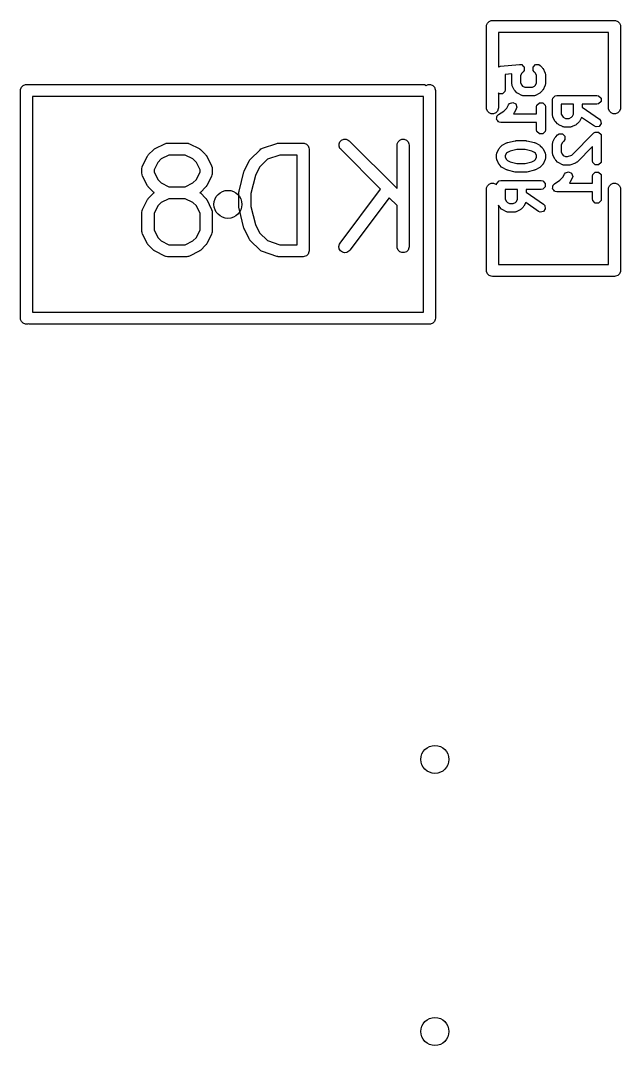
# Model space of a CAD drawing. Extents: x 0.39 to 2.96, y 0.39 to 3.78.
# Drawn here: x 1.778 to 2.073, y 0.496 to 1 of the extents above; entities that cross this region are included whole.
import ezdxf

# ---------------------------------------------------------------- set-up
doc = ezdxf.new("R2010")
doc.units = 0
doc.header["$MEASUREMENT"] = 0
doc.layers.add('BLACK', color=7, linetype='CONTINUOUS')

msp = doc.modelspace()

# ---------------------------------------------------------------- linework, layer by layer
at = {"layer": 'BLACK', "linetype": 'CONTINUOUS'}
for p, q in [((2.0071, 0.99808), (2.00754, 0.99914)), ((2.00754, 0.99914), (2.00836, 0.99996)), ((2.00836, 0.99996), (2.00942, 1.0004)), ((2.00942, 1.0004), (2.01, 1.00045)), ((2.01, 1.00045), (2.07, 1.00045)), ((2.07, 1.00045), (2.07058, 1.0004)), ((2.07058, 1.0004), (2.07164, 0.99996)), ((2.07164, 0.99996), (2.07246, 0.99914)), ((2.07246, 0.99914), (2.0729, 0.99808)), ((2.00705, 0.9975), (2.0071, 0.99808)), ((2.00705, 0.9575), (2.00705, 0.9975)), ((2.06705, 0.99455), (2.01295, 0.99455)), ((2.01295, 0.99455), (2.01295, 0.97743)), ((2.06705, 0.9575), (2.06705, 0.99455)), ((2.0729, 0.99808), (2.07295, 0.9975)), ((2.07295, 0.9975), (2.07295, 0.9575)), ((2.01398, 0.97794), (2.02336, 0.97888)), ((2.02336, 0.97888), (2.02419, 0.9788)), ((2.02419, 0.9788), (2.02428, 0.97873)), ((2.02428, 0.97873), (2.02439, 0.97873)), ((2.02439, 0.97873), (2.02491, 0.97822)), ((2.03003, 0.97756), (2.03119, 0.97873)), ((2.03119, 0.97873), (2.03284, 0.97873)), ((2.03284, 0.97873), (2.03353, 0.97826)), ((2.01295, 0.97743), (2.01317, 0.9777)), ((2.01317, 0.9777), (2.01332, 0.97774)), ((2.01332, 0.97774), (2.01337, 0.97779)), ((2.01337, 0.97779), (2.01347, 0.97779)), ((2.01347, 0.97779), (2.01398, 0.97794)), ((2.01958, 0.97418), (2.01634, 0.97386)), ((2.01634, 0.97386), (2.01634, 0.96642)), ((2.01954, 0.97393), (2.01957, 0.97403)), ((2.01954, 0.96924), (2.01954, 0.97393)), ((2.01955, 0.97408), (2.01958, 0.97418)), ((2.01957, 0.97403), (2.01955, 0.97408)), ((2.0244, 0.97453), (2.02384, 0.97342)), ((2.02384, 0.97342), (2.02384, 0.96974)), ((2.02509, 0.97522), (2.0244, 0.97453)), ((2.02491, 0.97822), (2.02547, 0.97776)), ((2.02556, 0.97592), (2.02509, 0.97522)), ((2.02547, 0.97776), (2.02548, 0.97764)), ((2.02548, 0.97764), (2.02556, 0.97756)), ((2.02556, 0.97756), (2.02556, 0.97684)), ((2.02556, 0.97684), (2.02563, 0.97612)), ((2.02563, 0.97612), (2.02556, 0.97603)), ((2.02556, 0.97603), (2.02556, 0.97592)), ((2.03003, 0.97592), (2.03003, 0.97756)), ((2.03049, 0.97522), (2.03003, 0.97592)), ((2.03118, 0.97453), (2.03049, 0.97522)), ((2.03174, 0.97342), (2.03118, 0.97453)), ((2.03174, 0.96974), (2.03174, 0.97342)), ((2.03353, 0.97826), (2.03447, 0.97732)), ((2.03447, 0.97732), (2.03466, 0.97704)), ((2.03466, 0.97704), (2.03487, 0.97676)), ((2.03487, 0.97676), (2.03581, 0.97489)), ((2.03581, 0.97489), (2.03584, 0.97478)), ((2.03584, 0.97478), (2.03588, 0.97475)), ((2.03588, 0.97475), (2.03594, 0.97441)), ((2.03594, 0.97441), (2.03603, 0.97408)), ((2.03603, 0.97408), (2.03602, 0.97403)), ((2.03602, 0.97403), (2.03604, 0.97393)), ((2.03604, 0.97393), (2.03604, 0.96924)), ((1.77854, 0.96764), (1.77936, 0.96846)), ((1.77936, 0.96846), (1.78042, 0.9689)), ((1.78042, 0.9689), (1.781, 0.96895)), ((1.781, 0.96895), (1.976, 0.96895)), ((1.976, 0.96895), (1.97658, 0.9689)), ((1.97658, 0.9689), (1.9775, 0.96851)), ((1.9775, 0.96851), (1.97842, 0.9689)), ((1.97842, 0.9689), (1.97958, 0.9689)), ((1.97958, 0.9689), (1.98064, 0.96846)), ((1.98064, 0.96846), (1.98146, 0.96764)), ((2.01957, 0.96913), (2.01954, 0.96924)), ((2.01955, 0.96908), (2.01957, 0.96913)), ((2.01964, 0.96875), (2.01955, 0.96908)), ((2.01971, 0.96841), (2.01964, 0.96875)), ((2.01974, 0.96838), (2.01971, 0.96841)), ((2.01977, 0.96827), (2.01974, 0.96838)), ((2.02071, 0.9664), (2.01977, 0.96827)), ((2.02384, 0.96974), (2.0244, 0.96863)), ((2.0244, 0.96863), (2.02484, 0.96819)), ((2.03074, 0.96819), (2.03118, 0.96863)), ((2.03118, 0.96863), (2.03174, 0.96974)), ((2.03581, 0.96827), (2.03487, 0.9664)), ((2.03584, 0.96838), (2.03581, 0.96827)), ((2.03588, 0.96841), (2.03584, 0.96838)), ((2.03594, 0.96875), (2.03588, 0.96841)), ((2.03603, 0.96908), (2.03594, 0.96875)), ((2.03604, 0.96924), (2.03602, 0.96913)), ((2.03602, 0.96913), (2.03603, 0.96908)), ((1.77805, 0.966), (1.7781, 0.96658)), ((1.77805, 0.854), (1.77805, 0.966)), ((1.7781, 0.96658), (1.77854, 0.96764)), ((1.98146, 0.96764), (1.9819, 0.96658)), ((1.9819, 0.96658), (1.98195, 0.966)), ((1.98195, 0.966), (1.98195, 0.854)), ((2.01337, 0.96444), (2.01295, 0.96485)), ((2.01295, 0.96485), (2.01295, 0.9575)), ((2.01501, 0.96444), (2.01337, 0.96444)), ((2.01618, 0.9656), (2.01501, 0.96444)), ((2.01634, 0.96642), (2.01618, 0.9656)), ((2.02092, 0.96613), (2.02071, 0.9664)), ((2.02111, 0.96584), (2.02092, 0.96613)), ((2.02205, 0.9649), (2.02111, 0.96584)), ((2.02234, 0.96471), (2.02205, 0.9649)), ((2.02261, 0.9645), (2.02234, 0.96471)), ((2.02449, 0.96356), (2.02261, 0.9645)), ((2.02459, 0.96353), (2.02449, 0.96356)), ((2.02462, 0.9635), (2.02459, 0.96353)), ((2.02496, 0.96343), (2.02462, 0.9635)), ((2.02484, 0.96819), (2.02595, 0.96763)), ((2.02529, 0.96334), (2.02496, 0.96343)), ((2.02534, 0.96335), (2.02529, 0.96334)), ((2.02545, 0.96333), (2.02534, 0.96335)), ((2.03014, 0.96333), (2.02545, 0.96333)), ((2.02595, 0.96763), (2.02963, 0.96763)), ((2.02963, 0.96763), (2.03074, 0.96819)), ((2.03024, 0.96335), (2.03014, 0.96333)), ((2.03029, 0.96334), (2.03024, 0.96335)), ((2.03062, 0.96343), (2.03029, 0.96334)), ((2.03096, 0.9635), (2.03062, 0.96343)), ((2.031, 0.96353), (2.03096, 0.9635)), ((2.0311, 0.96356), (2.031, 0.96353)), ((2.03298, 0.9645), (2.0311, 0.96356)), ((2.03325, 0.96471), (2.03298, 0.9645)), ((2.03353, 0.9649), (2.03325, 0.96471)), ((2.03447, 0.96584), (2.03353, 0.9649)), ((2.03466, 0.96613), (2.03447, 0.96584)), ((2.03487, 0.9664), (2.03466, 0.96613)), ((2.0397, 0.96224), (2.04087, 0.96341)), ((2.04087, 0.96341), (2.04169, 0.96357)), ((2.04169, 0.96357), (2.06139, 0.96357)), ((2.06139, 0.96357), (2.06221, 0.96341)), ((2.06221, 0.96341), (2.06338, 0.96224)), ((1.976, 0.96305), (1.78395, 0.96305)), ((1.78395, 0.96305), (1.78395, 0.85695)), ((1.97605, 0.96305), (1.976, 0.96305)), ((1.97605, 0.85695), (1.97605, 0.96305)), ((2.01711, 0.95738), (2.0179, 0.95894)), ((2.0179, 0.95894), (2.01841, 0.9596)), ((2.01841, 0.9596), (2.01997, 0.96012)), ((2.01997, 0.96012), (2.02144, 0.95939)), ((2.02144, 0.95939), (2.02196, 0.95783)), ((2.03174, 0.95798), (2.0319, 0.9588)), ((2.0319, 0.9588), (2.03307, 0.95996)), ((2.03307, 0.95996), (2.03471, 0.95996)), ((2.03471, 0.95996), (2.03588, 0.9588)), ((2.03588, 0.9588), (2.03604, 0.95798)), ((2.03954, 0.96142), (2.0397, 0.96224)), ((2.03954, 0.95392), (2.03954, 0.96142)), ((2.04986, 0.95927), (2.04384, 0.95927)), ((2.04384, 0.95927), (2.04384, 0.95442)), ((2.04986, 0.95442), (2.04986, 0.95927)), ((2.06139, 0.95927), (2.05416, 0.95927)), ((2.05416, 0.95927), (2.05416, 0.95785)), ((2.06221, 0.95944), (2.06139, 0.95927)), ((2.06338, 0.9606), (2.06221, 0.95944)), ((2.06338, 0.96224), (2.06338, 0.9606)), ((2.0071, 0.95692), (2.00705, 0.9575)), ((2.00754, 0.95586), (2.0071, 0.95692)), ((2.00836, 0.95504), (2.00754, 0.95586)), ((2.00942, 0.9546), (2.00836, 0.95504)), ((2.01058, 0.9546), (2.00942, 0.9546)), ((2.01164, 0.95504), (2.01058, 0.9546)), ((2.01246, 0.95586), (2.01164, 0.95504)), ((2.0122, 0.95317), (2.01236, 0.95333)), ((2.0122, 0.95255), (2.0122, 0.95317)), ((2.01236, 0.95333), (2.0124, 0.95355)), ((2.0124, 0.95355), (2.013, 0.95414)), ((2.0129, 0.95692), (2.01246, 0.95586)), ((2.01295, 0.9575), (2.0129, 0.95692)), ((2.013, 0.95414), (2.01563, 0.9559)), ((2.01563, 0.9559), (2.01711, 0.95738)), ((2.0204, 0.95458), (2.02032, 0.9545)), ((2.02032, 0.9545), (2.03174, 0.9545)), ((2.02059, 0.95487), (2.0204, 0.95458)), ((2.0208, 0.95514), (2.02059, 0.95487)), ((2.02174, 0.95702), (2.0208, 0.95514)), ((2.02196, 0.95783), (2.02174, 0.95702)), ((2.03174, 0.9545), (2.03174, 0.95798)), ((2.03604, 0.95798), (2.03604, 0.94672)), ((2.03956, 0.95381), (2.03954, 0.95392)), ((2.03955, 0.95376), (2.03956, 0.95381)), ((2.03964, 0.95343), (2.03955, 0.95376)), ((2.0397, 0.95309), (2.03964, 0.95343)), ((2.03974, 0.95306), (2.0397, 0.95309)), ((2.04384, 0.95442), (2.04439, 0.95331)), ((2.04439, 0.95331), (2.04484, 0.95287)), ((2.04886, 0.95287), (2.0493, 0.95331)), ((2.0493, 0.95331), (2.04986, 0.95442)), ((2.05416, 0.95785), (2.06262, 0.95193)), ((2.0671, 0.95692), (2.06705, 0.9575)), ((2.06754, 0.95586), (2.0671, 0.95692)), ((2.06836, 0.95504), (2.06754, 0.95586)), ((2.06942, 0.9546), (2.06836, 0.95504)), ((2.07058, 0.9546), (2.06942, 0.9546)), ((2.07164, 0.95504), (2.07058, 0.9546)), ((2.07246, 0.95586), (2.07164, 0.95504)), ((2.0729, 0.95692), (2.07246, 0.95586)), ((2.07295, 0.9575), (2.0729, 0.95692)), ((2.01208, 0.95193), (2.0122, 0.95255)), ((2.0122, 0.95175), (2.01208, 0.95193)), ((2.0122, 0.95153), (2.0122, 0.95175)), ((2.01265, 0.95108), (2.0122, 0.95153)), ((2.01299, 0.95056), (2.01265, 0.95108)), ((2.01321, 0.95052), (2.01299, 0.95056)), ((2.01337, 0.95036), (2.01321, 0.95052)), ((2.01419, 0.9502), (2.01337, 0.95036)), ((2.03174, 0.9502), (2.01419, 0.9502)), ((2.03174, 0.94672), (2.03174, 0.9502)), ((2.03977, 0.95296), (2.03974, 0.95306)), ((2.04071, 0.95108), (2.03977, 0.95296)), ((2.04092, 0.95081), (2.04071, 0.95108)), ((2.04111, 0.95052), (2.04092, 0.95081)), ((2.04205, 0.94958), (2.04111, 0.95052)), ((2.04233, 0.94939), (2.04205, 0.94958)), ((2.0426, 0.94918), (2.04233, 0.94939)), ((2.04448, 0.94824), (2.0426, 0.94918)), ((2.04458, 0.94821), (2.04448, 0.94824)), ((2.04462, 0.94818), (2.04458, 0.94821)), ((2.04496, 0.94811), (2.04462, 0.94818)), ((2.04484, 0.95287), (2.04595, 0.95231)), ((2.04529, 0.94802), (2.04496, 0.94811)), ((2.04534, 0.94804), (2.04529, 0.94802)), ((2.04544, 0.94801), (2.04534, 0.94804)), ((2.04595, 0.95231), (2.04775, 0.95231)), ((2.04775, 0.95231), (2.04886, 0.95287)), ((2.04836, 0.94804), (2.04826, 0.94801)), ((2.04841, 0.94802), (2.04836, 0.94804)), ((2.04874, 0.94811), (2.04841, 0.94802)), ((2.04908, 0.94818), (2.04874, 0.94811)), ((2.04911, 0.94821), (2.04908, 0.94818)), ((2.04922, 0.94824), (2.04911, 0.94821)), ((2.05109, 0.94918), (2.04922, 0.94824)), ((2.05137, 0.94939), (2.05109, 0.94918)), ((2.05165, 0.94958), (2.05137, 0.94939)), ((2.05259, 0.95052), (2.05165, 0.94958)), ((2.05278, 0.95081), (2.05259, 0.95052)), ((2.05299, 0.95108), (2.05278, 0.95081)), ((2.05386, 0.95281), (2.05299, 0.95108)), ((2.06016, 0.9484), (2.05386, 0.95281)), ((2.06092, 0.94807), (2.06016, 0.9484)), ((2.06255, 0.94835), (2.06092, 0.94807)), ((2.06349, 0.9497), (2.06255, 0.94835)), ((2.06262, 0.95193), (2.0632, 0.95132)), ((2.0632, 0.95132), (2.06349, 0.9497)), ((2.0319, 0.9459), (2.03174, 0.94672)), ((2.03307, 0.94474), (2.0319, 0.9459)), ((2.03471, 0.94474), (2.03307, 0.94474)), ((2.03588, 0.9459), (2.03471, 0.94474)), ((2.03604, 0.94672), (2.03588, 0.9459)), ((2.04092, 0.94296), (2.04111, 0.94324)), ((2.04111, 0.94324), (2.04205, 0.94418)), ((2.04205, 0.94418), (2.04274, 0.94465)), ((2.04274, 0.94465), (2.04439, 0.94465)), ((2.04439, 0.94465), (2.04555, 0.94348)), ((2.04826, 0.94801), (2.04544, 0.94801)), ((2.04555, 0.94348), (2.04555, 0.94184)), ((2.04897, 0.93422), (2.05987, 0.94512)), ((2.05987, 0.94512), (2.06057, 0.94558)), ((2.06057, 0.94558), (2.06221, 0.94558)), ((2.06221, 0.94558), (2.06338, 0.94442)), ((2.06338, 0.94442), (2.06354, 0.9436)), ((2.06354, 0.9436), (2.06354, 0.9314)), ((1.84416, 0.93744), (1.84892, 0.93982)), ((1.84892, 0.93982), (1.84946, 0.94002)), ((1.84946, 0.94002), (1.84956, 0.94003)), ((1.84956, 0.94003), (1.84966, 0.94007)), ((1.84966, 0.94007), (1.85024, 0.94013)), ((1.85024, 0.94013), (1.85976, 0.94013)), ((1.85976, 0.94013), (1.86034, 0.94007)), ((1.86034, 0.94007), (1.86044, 0.94003)), ((1.86044, 0.94003), (1.86054, 0.94002)), ((1.86054, 0.94002), (1.86108, 0.93982)), ((1.86108, 0.93982), (1.86584, 0.93744)), ((1.89692, 0.9376), (1.90407, 0.93998)), ((1.90407, 0.93998), (1.90435, 0.94004)), ((1.90435, 0.94004), (1.90442, 0.94007)), ((1.90442, 0.94007), (1.90453, 0.94008)), ((1.90453, 0.94008), (1.90463, 0.94011)), ((1.90463, 0.94011), (1.90471, 0.9401)), ((1.90471, 0.9401), (1.905, 0.94013)), ((1.905, 0.94013), (1.9169, 0.94013)), ((1.9169, 0.94013), (1.91748, 0.94007)), ((1.91748, 0.94007), (1.91855, 0.93963)), ((1.91855, 0.93963), (1.91936, 0.93882)), ((1.91936, 0.93882), (1.9198, 0.93775)), ((1.93463, 0.93975), (1.93507, 0.94082)), ((1.93463, 0.9386), (1.93463, 0.93975)), ((1.93507, 0.93754), (1.93463, 0.9386)), ((1.93507, 0.94082), (1.93588, 0.94163)), ((1.93588, 0.94163), (1.93695, 0.94207)), ((1.93695, 0.94207), (1.9381, 0.94207)), ((1.9381, 0.94207), (1.93916, 0.94163)), ((1.93916, 0.94163), (1.93961, 0.94126)), ((1.93961, 0.94126), (1.96314, 0.91773)), ((1.96314, 0.93918), (1.9632, 0.93975)), ((1.96314, 0.91773), (1.96314, 0.93918)), ((1.9632, 0.93975), (1.96364, 0.94082)), ((1.96364, 0.94082), (1.96445, 0.94163)), ((1.96445, 0.94163), (1.96552, 0.94207)), ((1.96552, 0.94207), (1.96667, 0.94207)), ((1.96667, 0.94207), (1.96774, 0.94163)), ((1.96774, 0.94163), (1.96855, 0.94082)), ((1.96855, 0.94082), (1.96899, 0.93975)), ((1.96899, 0.93975), (1.96905, 0.93918)), ((1.96905, 0.93918), (1.96905, 0.88918)), ((2.01361, 0.93792), (2.01455, 0.93886)), ((2.01455, 0.93886), (2.01483, 0.93905)), ((2.01483, 0.93905), (2.0151, 0.93926)), ((2.0151, 0.93926), (2.01698, 0.9402)), ((2.01698, 0.9402), (2.01721, 0.94026)), ((2.01721, 0.94026), (2.01742, 0.94036)), ((2.01742, 0.94036), (2.02117, 0.9413)), ((2.02117, 0.9413), (2.02144, 0.94132)), ((2.02144, 0.94132), (2.02169, 0.94137)), ((2.02169, 0.94137), (2.02639, 0.94137)), ((2.02639, 0.94137), (2.02664, 0.94132)), ((2.02664, 0.94132), (2.02691, 0.9413)), ((2.02691, 0.9413), (2.03066, 0.94036)), ((2.03066, 0.94036), (2.03087, 0.94026)), ((2.03087, 0.94026), (2.0311, 0.9402)), ((2.0311, 0.9402), (2.03298, 0.93926)), ((2.03298, 0.93926), (2.03325, 0.93905)), ((2.03325, 0.93905), (2.03353, 0.93886)), ((2.03353, 0.93886), (2.03447, 0.93792)), ((2.03954, 0.93985), (2.03956, 0.93995)), ((2.03954, 0.93515), (2.03954, 0.93985)), ((2.03955, 0.94), (2.03964, 0.94033)), ((2.03956, 0.93995), (2.03955, 0.94)), ((2.03964, 0.94033), (2.0397, 0.94067)), ((2.0397, 0.94067), (2.03974, 0.9407)), ((2.03974, 0.9407), (2.03977, 0.94081)), ((2.03977, 0.94081), (2.04071, 0.94268)), ((2.04071, 0.94268), (2.04092, 0.94296)), ((2.04439, 0.94045), (2.04384, 0.93934)), ((2.04384, 0.93934), (2.04384, 0.93566)), ((2.04509, 0.94114), (2.04439, 0.94045)), ((2.04555, 0.94184), (2.04509, 0.94114)), ((2.05924, 0.93841), (2.05165, 0.93082)), ((2.05924, 0.9314), (2.05924, 0.93841)), ((1.83807, 0.92897), (1.84045, 0.93373)), ((1.84045, 0.93373), (1.84061, 0.93398)), ((1.84061, 0.93398), (1.84064, 0.93405)), ((1.84064, 0.93405), (1.84071, 0.93414)), ((1.84071, 0.93414), (1.84076, 0.93422)), ((1.84076, 0.93422), (1.84082, 0.93428)), ((1.84082, 0.93428), (1.84101, 0.9345)), ((1.84101, 0.9345), (1.84339, 0.93688)), ((1.84339, 0.93688), (1.84361, 0.93707)), ((1.84361, 0.93707), (1.84367, 0.93713)), ((1.84367, 0.93713), (1.84375, 0.93718)), ((1.84375, 0.93718), (1.84384, 0.93725)), ((1.84384, 0.93725), (1.84391, 0.93728)), ((1.84391, 0.93728), (1.84416, 0.93744)), ((1.85094, 0.93422), (1.84723, 0.93237)), ((1.85906, 0.93422), (1.85094, 0.93422)), ((1.86277, 0.93237), (1.85906, 0.93422)), ((1.86584, 0.93744), (1.86609, 0.93728)), ((1.86609, 0.93728), (1.86616, 0.93725)), ((1.86616, 0.93725), (1.86625, 0.93718)), ((1.86625, 0.93718), (1.86633, 0.93713)), ((1.86633, 0.93713), (1.86639, 0.93707)), ((1.86639, 0.93707), (1.86661, 0.93688)), ((1.86661, 0.93688), (1.86899, 0.9345)), ((1.86899, 0.9345), (1.86918, 0.93428)), ((1.86918, 0.93428), (1.86924, 0.93422)), ((1.86924, 0.93422), (1.86929, 0.93414)), ((1.86929, 0.93414), (1.86936, 0.93405)), ((1.86936, 0.93405), (1.86939, 0.93398)), ((1.86939, 0.93398), (1.86955, 0.93373)), ((1.86955, 0.93373), (1.87193, 0.92897)), ((1.89101, 0.93212), (1.89577, 0.93688)), ((1.89577, 0.93688), (1.89622, 0.93725)), ((1.89622, 0.93725), (1.89631, 0.93729)), ((1.89631, 0.93729), (1.89639, 0.93736)), ((1.89639, 0.93736), (1.89692, 0.9376)), ((1.90548, 0.93422), (1.89945, 0.93221)), ((1.91395, 0.93422), (1.90548, 0.93422)), ((1.91395, 0.89013), (1.91395, 0.93422)), ((1.9198, 0.93775), (1.91986, 0.93718)), ((1.91986, 0.93718), (1.91986, 0.88718)), ((1.93544, 0.93709), (1.93507, 0.93754)), ((1.95505, 0.91747), (1.93544, 0.93709)), ((2.01204, 0.93453), (2.01206, 0.93463)), ((2.01204, 0.93265), (2.01204, 0.93453)), ((2.01205, 0.93468), (2.01214, 0.93501)), ((2.01206, 0.93463), (2.01205, 0.93468)), ((2.01214, 0.93501), (2.0122, 0.93535)), ((2.0122, 0.93535), (2.01224, 0.93538)), ((2.01224, 0.93538), (2.01227, 0.93549)), ((2.01227, 0.93549), (2.01321, 0.93736)), ((2.01321, 0.93736), (2.01342, 0.93764)), ((2.01342, 0.93764), (2.01361, 0.93792)), ((2.01689, 0.93513), (2.01634, 0.93402)), ((2.01634, 0.93402), (2.01634, 0.93316)), ((2.01634, 0.93316), (2.01689, 0.93205)), ((2.01734, 0.93557), (2.01689, 0.93513)), ((2.01869, 0.93625), (2.01734, 0.93557)), ((2.02196, 0.93707), (2.01869, 0.93625)), ((2.02612, 0.93707), (2.02196, 0.93707)), ((2.02939, 0.93625), (2.02612, 0.93707)), ((2.03074, 0.93557), (2.02939, 0.93625)), ((2.03118, 0.93513), (2.03074, 0.93557)), ((2.03174, 0.93402), (2.03118, 0.93513)), ((2.03118, 0.93205), (2.03174, 0.93316)), ((2.03174, 0.93316), (2.03174, 0.93402)), ((2.03447, 0.93792), (2.03466, 0.93764)), ((2.03466, 0.93764), (2.03487, 0.93736)), ((2.03487, 0.93736), (2.03581, 0.93549)), ((2.03581, 0.93549), (2.03584, 0.93538)), ((2.03584, 0.93538), (2.03588, 0.93535)), ((2.03588, 0.93535), (2.03594, 0.93501)), ((2.03594, 0.93501), (2.03603, 0.93468)), ((2.03603, 0.93468), (2.03602, 0.93463)), ((2.03602, 0.93463), (2.03604, 0.93453)), ((2.03604, 0.93453), (2.03604, 0.93265)), ((2.03956, 0.93505), (2.03954, 0.93515)), ((2.03955, 0.935), (2.03956, 0.93505)), ((2.03964, 0.93467), (2.03955, 0.935)), ((2.0397, 0.93433), (2.03964, 0.93467)), ((2.03974, 0.9343), (2.0397, 0.93433)), ((2.03977, 0.93419), (2.03974, 0.9343)), ((2.04071, 0.93232), (2.03977, 0.93419)), ((2.04384, 0.93566), (2.04439, 0.93455)), ((2.04439, 0.93455), (2.04484, 0.93411)), ((2.04484, 0.93411), (2.04595, 0.93355)), ((2.04595, 0.93355), (2.04697, 0.93355)), ((2.04697, 0.93355), (2.04897, 0.93422)), ((1.83776, 0.92765), (1.83782, 0.92823)), ((1.83782, 0.92823), (1.83786, 0.92833)), ((1.83786, 0.92833), (1.83787, 0.92843)), ((1.83787, 0.92843), (1.83807, 0.92897)), ((1.84552, 0.93067), (1.84367, 0.92696)), ((1.84723, 0.93237), (1.84552, 0.93067)), ((1.86448, 0.93067), (1.86277, 0.93237)), ((1.86633, 0.92696), (1.86448, 0.93067)), ((1.87193, 0.92897), (1.87213, 0.92843)), ((1.87213, 0.92843), (1.87214, 0.92833)), ((1.87214, 0.92833), (1.87218, 0.92823)), ((1.87218, 0.92823), (1.87224, 0.92765)), ((1.88807, 0.92659), (1.89045, 0.93135)), ((1.89045, 0.93135), (1.89061, 0.9316)), ((1.89061, 0.9316), (1.89064, 0.93167)), ((1.89064, 0.93167), (1.89071, 0.93175)), ((1.89071, 0.93175), (1.89076, 0.93184)), ((1.89076, 0.93184), (1.89082, 0.93189)), ((1.89082, 0.93189), (1.89101, 0.93212)), ((1.89552, 0.92828), (1.8935, 0.92424)), ((1.89945, 0.93221), (1.89552, 0.92828)), ((2.01206, 0.93254), (2.01204, 0.93265)), ((2.01205, 0.9325), (2.01206, 0.93254)), ((2.01214, 0.93217), (2.01205, 0.9325)), ((2.0122, 0.93183), (2.01214, 0.93217)), ((2.01224, 0.93179), (2.0122, 0.93183)), ((2.01227, 0.93169), (2.01224, 0.93179)), ((2.01321, 0.92981), (2.01227, 0.93169)), ((2.01342, 0.92954), (2.01321, 0.92981)), ((2.01361, 0.92925), (2.01342, 0.92954)), ((2.01455, 0.92832), (2.01361, 0.92925)), ((2.01483, 0.92812), (2.01455, 0.92832)), ((2.0151, 0.92791), (2.01483, 0.92812)), ((2.01698, 0.92697), (2.0151, 0.92791)), ((2.01689, 0.93205), (2.01734, 0.9316)), ((2.01734, 0.9316), (2.01869, 0.93093)), ((2.01869, 0.93093), (2.02196, 0.93011)), ((2.02196, 0.93011), (2.02612, 0.93011)), ((2.02612, 0.93011), (2.02939, 0.93093)), ((2.02939, 0.93093), (2.03074, 0.9316)), ((2.03074, 0.9316), (2.03118, 0.93205)), ((2.03298, 0.92791), (2.0311, 0.92697)), ((2.03325, 0.92812), (2.03298, 0.92791)), ((2.03353, 0.92832), (2.03325, 0.92812)), ((2.03447, 0.92925), (2.03353, 0.92832)), ((2.03466, 0.92954), (2.03447, 0.92925)), ((2.03487, 0.92981), (2.03466, 0.92954)), ((2.03581, 0.93169), (2.03487, 0.92981)), ((2.03584, 0.93179), (2.03581, 0.93169)), ((2.03588, 0.93183), (2.03584, 0.93179)), ((2.03594, 0.93217), (2.03588, 0.93183)), ((2.03603, 0.9325), (2.03594, 0.93217)), ((2.03604, 0.93265), (2.03602, 0.93254)), ((2.03602, 0.93254), (2.03603, 0.9325)), ((2.04092, 0.93204), (2.04071, 0.93232)), ((2.04111, 0.93176), (2.04092, 0.93204)), ((2.04205, 0.93082), (2.04111, 0.93176)), ((2.04233, 0.93063), (2.04205, 0.93082)), ((2.0426, 0.93042), (2.04233, 0.93063)), ((2.04448, 0.92948), (2.0426, 0.93042)), ((2.04458, 0.92945), (2.04448, 0.92948)), ((2.04462, 0.92942), (2.04458, 0.92945)), ((2.04496, 0.92935), (2.04462, 0.92942)), ((2.04529, 0.92926), (2.04496, 0.92935)), ((2.04534, 0.92927), (2.04529, 0.92926)), ((2.04544, 0.92925), (2.04534, 0.92927)), ((2.04732, 0.92925), (2.04544, 0.92925)), ((2.04766, 0.92932), (2.04732, 0.92925)), ((2.048, 0.92936), (2.04766, 0.92932)), ((2.05081, 0.9303), (2.048, 0.92936)), ((2.05091, 0.93035), (2.05081, 0.9303)), ((2.05096, 0.93035), (2.05091, 0.93035)), ((2.05124, 0.93055), (2.05096, 0.93035)), ((2.05154, 0.93072), (2.05124, 0.93055)), ((2.05156, 0.93076), (2.05154, 0.93072)), ((2.05165, 0.93082), (2.05156, 0.93076)), ((2.0594, 0.93058), (2.05924, 0.9314)), ((2.06057, 0.92942), (2.0594, 0.93058)), ((2.06221, 0.92942), (2.06057, 0.92942)), ((2.06338, 0.93058), (2.06221, 0.92942)), ((2.06354, 0.9314), (2.06338, 0.93058)), ((1.83776, 0.92527), (1.83776, 0.92765)), ((1.83782, 0.9247), (1.83776, 0.92527)), ((1.83786, 0.9246), (1.83782, 0.9247)), ((1.83787, 0.92449), (1.83786, 0.9246)), ((1.83807, 0.92395), (1.83787, 0.92449)), ((1.84045, 0.91919), (1.83807, 0.92395)), ((1.84367, 0.92696), (1.84367, 0.92597)), ((1.84367, 0.92597), (1.84552, 0.92226)), ((1.86448, 0.92226), (1.86633, 0.92597)), ((1.86633, 0.92597), (1.86633, 0.92696)), ((1.87193, 0.92395), (1.86955, 0.91919)), ((1.87213, 0.92449), (1.87193, 0.92395)), ((1.87214, 0.9246), (1.87213, 0.92449)), ((1.87218, 0.9247), (1.87214, 0.9246)), ((1.87224, 0.92527), (1.87218, 0.9247)), ((1.87224, 0.92765), (1.87224, 0.92527)), ((1.88547, 0.91646), (1.88785, 0.92599)), ((1.88785, 0.92599), (1.88786, 0.92603)), ((1.88786, 0.92603), (1.88787, 0.92605)), ((1.88787, 0.92605), (1.88796, 0.92629)), ((1.88796, 0.92629), (1.88804, 0.92653)), ((1.88804, 0.92653), (1.88806, 0.92655)), ((1.88806, 0.92655), (1.88807, 0.92659)), ((1.8935, 0.92424), (1.89129, 0.91538)), ((2.01721, 0.92691), (2.01698, 0.92697)), ((2.01742, 0.92681), (2.01721, 0.92691)), ((2.02117, 0.92587), (2.01742, 0.92681)), ((2.02144, 0.92586), (2.02117, 0.92587)), ((2.02169, 0.92581), (2.02144, 0.92586)), ((2.02639, 0.92581), (2.02169, 0.92581)), ((2.02664, 0.92586), (2.02639, 0.92581)), ((2.02691, 0.92587), (2.02664, 0.92586)), ((2.03066, 0.92681), (2.02691, 0.92587)), ((2.03087, 0.92691), (2.03066, 0.92681)), ((2.0311, 0.92697), (2.03087, 0.92691)), ((2.04313, 0.92182), (2.04461, 0.9233)), ((2.04461, 0.9233), (2.0454, 0.92486)), ((2.0454, 0.92486), (2.04591, 0.92552)), ((2.04591, 0.92552), (2.04747, 0.92604)), ((2.04747, 0.92604), (2.04894, 0.92531)), ((2.04924, 0.92294), (2.0483, 0.92106)), ((2.04894, 0.92531), (2.04946, 0.92375)), ((2.04946, 0.92375), (2.04924, 0.92294)), ((2.05924, 0.9239), (2.0594, 0.92472)), ((2.05924, 0.92042), (2.05924, 0.9239)), ((2.0594, 0.92472), (2.06057, 0.92588)), ((2.06057, 0.92588), (2.06221, 0.92588)), ((2.06221, 0.92588), (2.06338, 0.92472)), ((2.06338, 0.92472), (2.06354, 0.9239)), ((2.06354, 0.9239), (2.06354, 0.91264)), ((1.84061, 0.91894), (1.84045, 0.91919)), ((1.84064, 0.91887), (1.84061, 0.91894)), ((1.84071, 0.91879), (1.84064, 0.91887)), ((1.84076, 0.9187), (1.84071, 0.91879)), ((1.84082, 0.91865), (1.84076, 0.9187)), ((1.84101, 0.91842), (1.84082, 0.91865)), ((1.84339, 0.91604), (1.84101, 0.91842)), ((1.84552, 0.92226), (1.84723, 0.92056)), ((1.84723, 0.92056), (1.85094, 0.9187)), ((1.85094, 0.9187), (1.85906, 0.9187)), ((1.85906, 0.9187), (1.86277, 0.92056)), ((1.86277, 0.92056), (1.86448, 0.92226)), ((1.86899, 0.91842), (1.86661, 0.91604)), ((1.86918, 0.91865), (1.86899, 0.91842)), ((1.86924, 0.9187), (1.86918, 0.91865)), ((1.86929, 0.91879), (1.86924, 0.9187)), ((1.86936, 0.91887), (1.86929, 0.91879)), ((1.86939, 0.91894), (1.86936, 0.91887)), ((1.86955, 0.91919), (1.86939, 0.91894)), ((2.00705, 0.9175), (2.0071, 0.91808)), ((2.0071, 0.91808), (2.00754, 0.91914)), ((2.00754, 0.91914), (2.00836, 0.91996)), ((2.00836, 0.91996), (2.00942, 0.9204)), ((2.00942, 0.9204), (2.01058, 0.9204)), ((2.01058, 0.9204), (2.01164, 0.91996)), ((2.01164, 0.91996), (2.01205, 0.91955)), ((2.01205, 0.91955), (2.0122, 0.92034)), ((2.0122, 0.92034), (2.01337, 0.9215)), ((2.01337, 0.9215), (2.01419, 0.92167)), ((2.01419, 0.92167), (2.03389, 0.92167)), ((2.03389, 0.92167), (2.03471, 0.9215)), ((2.03471, 0.9215), (2.03588, 0.92034)), ((2.03588, 0.91869), (2.03471, 0.91753)), ((2.03588, 0.92034), (2.03588, 0.91869)), ((2.03958, 0.91785), (2.0397, 0.91847)), ((2.0397, 0.91767), (2.03958, 0.91785)), ((2.0397, 0.91909), (2.03986, 0.91925)), ((2.0397, 0.91847), (2.0397, 0.91909)), ((2.03986, 0.91925), (2.0399, 0.91947)), ((2.0399, 0.91947), (2.0405, 0.92006)), ((2.0405, 0.92006), (2.04313, 0.92182)), ((2.0479, 0.9205), (2.04782, 0.92042)), ((2.04782, 0.92042), (2.05924, 0.92042)), ((2.04809, 0.92079), (2.0479, 0.9205)), ((2.0483, 0.92106), (2.04809, 0.92079)), ((2.06705, 0.9175), (2.0671, 0.91808)), ((2.0671, 0.91808), (2.06754, 0.91914)), ((2.06754, 0.91914), (2.06836, 0.91996)), ((2.06836, 0.91996), (2.06942, 0.9204)), ((2.06942, 0.9204), (2.07058, 0.9204)), ((2.07058, 0.9204), (2.07164, 0.91996)), ((2.07164, 0.91996), (2.07246, 0.91914)), ((2.07246, 0.91914), (2.0729, 0.91808)), ((2.0729, 0.91808), (2.07295, 0.9175)), ((1.84071, 0.91271), (1.84076, 0.9128)), ((1.84076, 0.9128), (1.84082, 0.91285)), ((1.84082, 0.91285), (1.84101, 0.91307)), ((1.84101, 0.91307), (1.84339, 0.91545)), ((1.84361, 0.91585), (1.84339, 0.91604)), ((1.84339, 0.91545), (1.84361, 0.91564)), ((1.84367, 0.9158), (1.84361, 0.91585)), ((1.84361, 0.91564), (1.84367, 0.9157)), ((1.84374, 0.91575), (1.84367, 0.9158)), ((1.84367, 0.9157), (1.84374, 0.91575)), ((1.85094, 0.91279), (1.84723, 0.91094)), ((1.85906, 0.91279), (1.85094, 0.91279)), ((1.86277, 0.91094), (1.85906, 0.91279)), ((1.86633, 0.9158), (1.86626, 0.91575)), ((1.86626, 0.91575), (1.86633, 0.9157)), ((1.86639, 0.91585), (1.86633, 0.9158)), ((1.86633, 0.9157), (1.86639, 0.91564)), ((1.86661, 0.91604), (1.86639, 0.91585)), ((1.86639, 0.91564), (1.86661, 0.91545)), ((1.86661, 0.91545), (1.86899, 0.91307)), ((1.86899, 0.91307), (1.86918, 0.91285)), ((1.86918, 0.91285), (1.86924, 0.9128)), ((1.86924, 0.9128), (1.86929, 0.91271)), ((1.88538, 0.91589), (1.88542, 0.91611)), ((1.88539, 0.91585), (1.88538, 0.91589)), ((1.88538, 0.91575), (1.88539, 0.91585)), ((1.88538, 0.9086), (1.88538, 0.91575)), ((1.88542, 0.91611), (1.88544, 0.91632)), ((1.88544, 0.91632), (1.88545, 0.91636)), ((1.88545, 0.91636), (1.88547, 0.91646)), ((1.89129, 0.91538), (1.89129, 0.90897)), ((1.93516, 0.89095), (1.95505, 0.91747)), ((1.95927, 0.91325), (1.93989, 0.8874)), ((1.96314, 0.90938), (1.95927, 0.91325)), ((2.00705, 0.8775), (2.00705, 0.9175)), ((2.02236, 0.91737), (2.01634, 0.91737)), ((2.01634, 0.91737), (2.01634, 0.91252)), ((2.02236, 0.91252), (2.02236, 0.91737)), ((2.03389, 0.91737), (2.02666, 0.91737)), ((2.02666, 0.91737), (2.02666, 0.91595)), ((2.02666, 0.91595), (2.03512, 0.91002)), ((2.03471, 0.91753), (2.03389, 0.91737)), ((2.0397, 0.91745), (2.0397, 0.91767)), ((2.04015, 0.917), (2.0397, 0.91745)), ((2.04049, 0.91648), (2.04015, 0.917)), ((2.04071, 0.91644), (2.04049, 0.91648)), ((2.04087, 0.91628), (2.04071, 0.91644)), ((2.04169, 0.91612), (2.04087, 0.91628)), ((2.05924, 0.91612), (2.04169, 0.91612)), ((2.05924, 0.91264), (2.05924, 0.91612)), ((2.06705, 0.88045), (2.06705, 0.9175)), ((2.07295, 0.9175), (2.07295, 0.8775)), ((1.83807, 0.90754), (1.84045, 0.91231)), ((1.84045, 0.91231), (1.84061, 0.91255)), ((1.84061, 0.91255), (1.84064, 0.91263)), ((1.84064, 0.91263), (1.84071, 0.91271)), ((1.84552, 0.90924), (1.84367, 0.90553)), ((1.84723, 0.91094), (1.84552, 0.90924)), ((1.86448, 0.90924), (1.86277, 0.91094)), ((1.86633, 0.90553), (1.86448, 0.90924)), ((1.86929, 0.91271), (1.86936, 0.91263)), ((1.86936, 0.91263), (1.86939, 0.91255)), ((1.86939, 0.91255), (1.86955, 0.91231)), ((1.86955, 0.91231), (1.87193, 0.90754)), ((1.88539, 0.9085), (1.88538, 0.9086)), ((1.88538, 0.90846), (1.88539, 0.9085)), ((1.88542, 0.90825), (1.88538, 0.90846)), ((1.88544, 0.90803), (1.88542, 0.90825)), ((1.88545, 0.90799), (1.88544, 0.90803)), ((1.88547, 0.90789), (1.88545, 0.90799)), ((1.88785, 0.89836), (1.88547, 0.90789)), ((1.89129, 0.90897), (1.8935, 0.90011)), ((1.96314, 0.88918), (1.96314, 0.90938)), ((2.01321, 0.90917), (2.01295, 0.90968)), ((2.01295, 0.90968), (2.01295, 0.88045)), ((2.01342, 0.9089), (2.01321, 0.90917)), ((2.01361, 0.90862), (2.01342, 0.9089)), ((2.01455, 0.90768), (2.01361, 0.90862)), ((2.01634, 0.91252), (2.01689, 0.91141)), ((2.01689, 0.91141), (2.01734, 0.91096)), ((2.01734, 0.91096), (2.01845, 0.91041)), ((2.01845, 0.91041), (2.02025, 0.91041)), ((2.02025, 0.91041), (2.02136, 0.91096)), ((2.02136, 0.91096), (2.0218, 0.91141)), ((2.0218, 0.91141), (2.02236, 0.91252)), ((2.02509, 0.90862), (2.02415, 0.90768)), ((2.02528, 0.9089), (2.02509, 0.90862)), ((2.02549, 0.90917), (2.02528, 0.9089)), ((2.02636, 0.91091), (2.02549, 0.90917)), ((2.03266, 0.9065), (2.02636, 0.91091)), ((2.03599, 0.90779), (2.03505, 0.90645)), ((2.03512, 0.91002), (2.0357, 0.90941)), ((2.0357, 0.90941), (2.03599, 0.90779)), ((2.0594, 0.91182), (2.05924, 0.91264)), ((2.06057, 0.91065), (2.0594, 0.91182)), ((2.06221, 0.91065), (2.06057, 0.91065)), ((2.06338, 0.91182), (2.06221, 0.91065)), ((2.06354, 0.91264), (2.06338, 0.91182)), ((1.83776, 0.90622), (1.83782, 0.9068)), ((1.83776, 0.8967), (1.83776, 0.90622)), ((1.83782, 0.9068), (1.83786, 0.9069)), ((1.83786, 0.9069), (1.83787, 0.907)), ((1.83787, 0.907), (1.83807, 0.90754)), ((1.84367, 0.90553), (1.84367, 0.8974)), ((1.86633, 0.8974), (1.86633, 0.90553)), ((1.87193, 0.90754), (1.87213, 0.907)), ((1.87213, 0.907), (1.87214, 0.9069)), ((1.87214, 0.9069), (1.87218, 0.9068)), ((1.87218, 0.9068), (1.87224, 0.90622)), ((1.87224, 0.90622), (1.87224, 0.8967)), ((2.01483, 0.90749), (2.01455, 0.90768)), ((2.0151, 0.90727), (2.01483, 0.90749)), ((2.01698, 0.90634), (2.0151, 0.90727)), ((2.01708, 0.90631), (2.01698, 0.90634)), ((2.01712, 0.90627), (2.01708, 0.90631)), ((2.01746, 0.90621), (2.01712, 0.90627)), ((2.01779, 0.90612), (2.01746, 0.90621)), ((2.01784, 0.90613), (2.01779, 0.90612)), ((2.01794, 0.90611), (2.01784, 0.90613)), ((2.02076, 0.90611), (2.01794, 0.90611)), ((2.02086, 0.90613), (2.02076, 0.90611)), ((2.02091, 0.90612), (2.02086, 0.90613)), ((2.02124, 0.90621), (2.02091, 0.90612)), ((2.02158, 0.90627), (2.02124, 0.90621)), ((2.02161, 0.90631), (2.02158, 0.90627)), ((2.02172, 0.90634), (2.02161, 0.90631)), ((2.02359, 0.90727), (2.02172, 0.90634)), ((2.02387, 0.90749), (2.02359, 0.90727)), ((2.02415, 0.90768), (2.02387, 0.90749)), ((2.03342, 0.90616), (2.03266, 0.9065)), ((2.03505, 0.90645), (2.03342, 0.90616)), ((1.88786, 0.89832), (1.88785, 0.89836)), ((1.88787, 0.8983), (1.88786, 0.89832)), ((1.88796, 0.89806), (1.88787, 0.8983)), ((1.88804, 0.89782), (1.88796, 0.89806)), ((1.88806, 0.8978), (1.88804, 0.89782)), ((1.88807, 0.89776), (1.88806, 0.8978)), ((1.89045, 0.893), (1.88807, 0.89776)), ((1.8935, 0.90011), (1.89552, 0.89607)), ((1.83782, 0.89612), (1.83776, 0.8967)), ((1.83786, 0.89603), (1.83782, 0.89612)), ((1.83787, 0.89592), (1.83786, 0.89603)), ((1.83807, 0.89538), (1.83787, 0.89592)), ((1.84045, 0.89062), (1.83807, 0.89538)), ((1.84367, 0.8974), (1.84552, 0.89369)), ((1.84552, 0.89369), (1.84723, 0.89198)), ((1.86277, 0.89198), (1.86448, 0.89369)), ((1.86448, 0.89369), (1.86633, 0.8974)), ((1.87193, 0.89538), (1.86955, 0.89062)), ((1.87213, 0.89592), (1.87193, 0.89538)), ((1.87214, 0.89603), (1.87213, 0.89592)), ((1.87218, 0.89612), (1.87214, 0.89603)), ((1.87224, 0.8967), (1.87218, 0.89612)), ((1.89061, 0.89275), (1.89045, 0.893)), ((1.89064, 0.89268), (1.89061, 0.89275)), ((1.89071, 0.8926), (1.89064, 0.89268)), ((1.89076, 0.89251), (1.89071, 0.8926)), ((1.89552, 0.89607), (1.89945, 0.89214)), ((1.84061, 0.89037), (1.84045, 0.89062)), ((1.84064, 0.8903), (1.84061, 0.89037)), ((1.84071, 0.89022), (1.84064, 0.8903)), ((1.84076, 0.89013), (1.84071, 0.89022)), ((1.84082, 0.89008), (1.84076, 0.89013)), ((1.84101, 0.88985), (1.84082, 0.89008)), ((1.84339, 0.88747), (1.84101, 0.88985)), ((1.84723, 0.89198), (1.85094, 0.89013)), ((1.85094, 0.89013), (1.85906, 0.89013)), ((1.85906, 0.89013), (1.86277, 0.89198)), ((1.86899, 0.88985), (1.86661, 0.88747)), ((1.86918, 0.89008), (1.86899, 0.88985)), ((1.86924, 0.89013), (1.86918, 0.89008)), ((1.86929, 0.89022), (1.86924, 0.89013)), ((1.86936, 0.8903), (1.86929, 0.89022)), ((1.86939, 0.89037), (1.86936, 0.8903)), ((1.86955, 0.89062), (1.86939, 0.89037)), ((1.89082, 0.89246), (1.89076, 0.89251)), ((1.89101, 0.89223), (1.89082, 0.89246)), ((1.89577, 0.88747), (1.89101, 0.89223)), ((1.89945, 0.89214), (1.90548, 0.89013)), ((1.90548, 0.89013), (1.91395, 0.89013)), ((1.93458, 0.88934), (1.93486, 0.89045)), ((1.93474, 0.8882), (1.93458, 0.88934)), ((1.93533, 0.8872), (1.93474, 0.8882)), ((1.93486, 0.89045), (1.93516, 0.89095)), ((1.9632, 0.8886), (1.96314, 0.88918)), ((1.96364, 0.88754), (1.9632, 0.8886)), ((1.96445, 0.88672), (1.96364, 0.88754)), ((1.96855, 0.88754), (1.96774, 0.88672)), ((1.96899, 0.8886), (1.96855, 0.88754)), ((1.96905, 0.88918), (1.96899, 0.8886)), ((1.84361, 0.88728), (1.84339, 0.88747)), ((1.84367, 0.88722), (1.84361, 0.88728)), ((1.84375, 0.88717), (1.84367, 0.88722)), ((1.84384, 0.8871), (1.84375, 0.88717)), ((1.84391, 0.88707), (1.84384, 0.8871)), ((1.84416, 0.88692), (1.84391, 0.88707)), ((1.84892, 0.88454), (1.84416, 0.88692)), ((1.84946, 0.88433), (1.84892, 0.88454)), ((1.84956, 0.88432), (1.84946, 0.88433)), ((1.84966, 0.88428), (1.84956, 0.88432)), ((1.85024, 0.88422), (1.84966, 0.88428)), ((1.85976, 0.88422), (1.85024, 0.88422)), ((1.86034, 0.88428), (1.85976, 0.88422)), ((1.86044, 0.88432), (1.86034, 0.88428)), ((1.86054, 0.88433), (1.86044, 0.88432)), ((1.86108, 0.88454), (1.86054, 0.88433)), ((1.86584, 0.88692), (1.86108, 0.88454)), ((1.86609, 0.88707), (1.86584, 0.88692)), ((1.86616, 0.8871), (1.86609, 0.88707)), ((1.86625, 0.88717), (1.86616, 0.8871)), ((1.86633, 0.88722), (1.86625, 0.88717)), ((1.86639, 0.88728), (1.86633, 0.88722)), ((1.86661, 0.88747), (1.86639, 0.88728)), ((1.89622, 0.8871), (1.89577, 0.88747)), ((1.89631, 0.88706), (1.89622, 0.8871)), ((1.89639, 0.88699), (1.89631, 0.88706)), ((1.89692, 0.88676), (1.89639, 0.88699)), ((1.90407, 0.88437), (1.89692, 0.88676)), ((1.90435, 0.88431), (1.90407, 0.88437)), ((1.90442, 0.88428), (1.90435, 0.88431)), ((1.90453, 0.88427), (1.90442, 0.88428)), ((1.90463, 0.88425), (1.90453, 0.88427)), ((1.90471, 0.88425), (1.90463, 0.88425)), ((1.905, 0.88422), (1.90471, 0.88425)), ((1.9169, 0.88422), (1.905, 0.88422)), ((1.91748, 0.88428), (1.9169, 0.88422)), ((1.91855, 0.88472), (1.91748, 0.88428)), ((1.91936, 0.88554), (1.91855, 0.88472)), ((1.9198, 0.8866), (1.91936, 0.88554)), ((1.91986, 0.88718), (1.9198, 0.8866)), ((1.93625, 0.88651), (1.93533, 0.8872)), ((1.93736, 0.88623), (1.93625, 0.88651)), ((1.9385, 0.88639), (1.93736, 0.88623)), ((1.93949, 0.88698), (1.9385, 0.88639)), ((1.93989, 0.8874), (1.93949, 0.88698)), ((1.96552, 0.88628), (1.96445, 0.88672)), ((1.96667, 0.88628), (1.96552, 0.88628)), ((1.96774, 0.88672), (1.96667, 0.88628)), ((2.0071, 0.87692), (2.00705, 0.8775)), ((2.01295, 0.88045), (2.06705, 0.88045)), ((2.07295, 0.8775), (2.0729, 0.87692)), ((2.00754, 0.87586), (2.0071, 0.87692)), ((2.00836, 0.87504), (2.00754, 0.87586)), ((2.00942, 0.8746), (2.00836, 0.87504)), ((2.01, 0.87455), (2.00942, 0.8746)), ((2.07, 0.87455), (2.01, 0.87455)), ((2.07058, 0.8746), (2.07, 0.87455)), ((2.07164, 0.87504), (2.07058, 0.8746)), ((2.07246, 0.87586), (2.07164, 0.87504)), ((2.0729, 0.87692), (2.07246, 0.87586)), ((1.7781, 0.85342), (1.77805, 0.854)), ((1.77854, 0.85236), (1.7781, 0.85342)), ((1.77936, 0.85154), (1.77854, 0.85236)), ((1.78395, 0.85695), (1.97605, 0.85695)), ((1.98146, 0.85236), (1.98064, 0.85154)), ((1.9819, 0.85342), (1.98146, 0.85236)), ((1.98195, 0.854), (1.9819, 0.85342)), ((1.78042, 0.8511), (1.77936, 0.85154)), ((1.78158, 0.8511), (1.78042, 0.8511)), ((1.782, 0.85128), (1.78158, 0.8511)), ((1.78242, 0.8511), (1.782, 0.85128)), ((1.783, 0.85105), (1.78242, 0.8511)), ((1.978, 0.85105), (1.783, 0.85105)), ((1.97858, 0.8511), (1.978, 0.85105)), ((1.97958, 0.8511), (1.97858, 0.8511)), ((1.98064, 0.85154), (1.97958, 0.8511))]:
    msp.add_line(p, q, dxfattribs=at)
at = {"layer": 'BLACK'}
for centre in [(1.88, 0.91), (1.88, 0.91), (1.98173, 0.63693), (1.98173, 0.63693), (1.98173, 0.50307), (1.98173, 0.50307)]:
    msp.add_circle(centre, 0.00689, dxfattribs=at)

doc.saveas('drawing.dxf')
